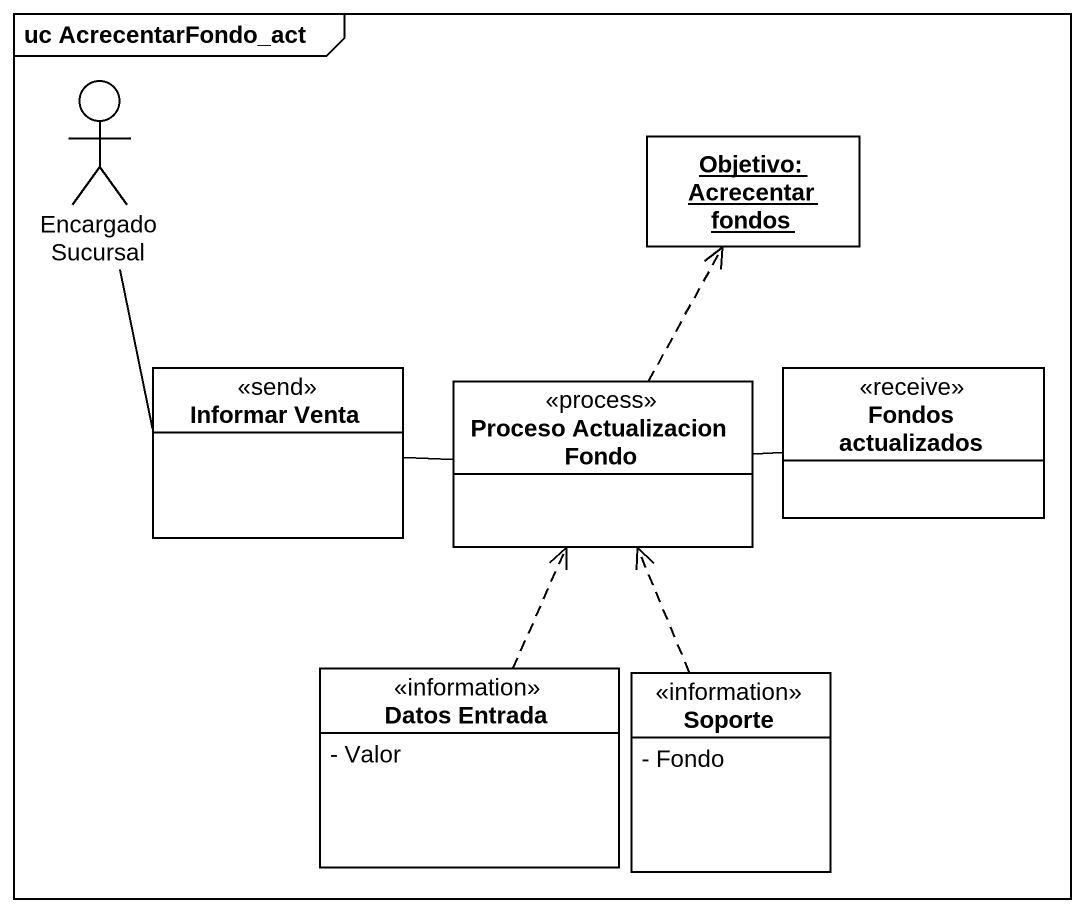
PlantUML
@startuml
mainframe uc AcrecentarFondo_act
allowmixing
hide circle
hide empty members
skinparam classAttributeIconSize 0
actor "Encargado Sucursal" as Encargado_Sucursal
object "Objetivo: Acrecentar fondos" as Objetivo_Acrecentar_fondos
class "Informar Venta" as Informar_Venta <<send>>
class "Proceso Actualizacion Fondo" as Proceso_Actualizacion_Fondo <<process>>
class "Fondos actualizados" as Fondos_actualizados <<receive>>
class "Datos Entrada" as Datos_Entrada <<information>> {
  - Valor
}
class Soporte <<information>> {
  - Fondo
}
Encargado_Sucursal -- Informar_Venta
Informar_Venta -right- Proceso_Actualizacion_Fondo
Proceso_Actualizacion_Fondo .up.> Objetivo_Acrecentar_fondos
Proceso_Actualizacion_Fondo -right- Fondos_actualizados
Datos_Entrada .up.> Proceso_Actualizacion_Fondo
Soporte .up.> Proceso_Actualizacion_Fondo
@enduml
